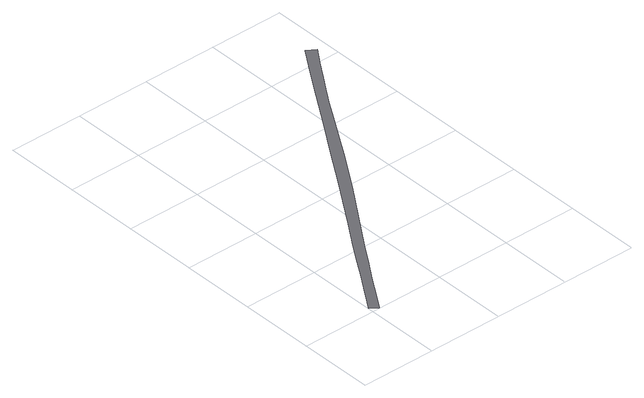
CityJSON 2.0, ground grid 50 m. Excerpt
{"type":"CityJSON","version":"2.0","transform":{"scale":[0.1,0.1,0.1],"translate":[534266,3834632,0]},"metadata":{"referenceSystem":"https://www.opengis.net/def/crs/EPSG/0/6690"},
"CityObjects":{
"road1":{"type":"Road","attributes":{"RoadStructureAttribute.sectionType":"1"},"geometry":[{"type":"MultiSurface","lod":"1","boundaries":[[[0,1,2,3,4,5,6,7,8,9,10,11,12,13,14,15,16,17,18,19,20,21,22,23,24,25,26,27,28,29,30,31]]]}]}
},
"vertices":[
[1369,2134,0],[1246,1947,0],[1132,1772,0],[980,1537,0],[830,1304,0],[679,1070,0],[577,915,0],[455,730,0],[332,545,0],[251,420,0],[172,298,0],[93,175,0],[39,93,0],[3,40,0],[55,4,0],[109,89,0],[210,244,0],[301,381,0],[385,507,0],[624,857,0],[703,974,0],[775,1084,0],[829,1167,0],[878,1244,0],[958,1372,0],[1085,1578,0],[1144,1673,0],[1191,1745,0],[1211,1776,0],[1272,1868,0],[1356,1991,0],[1428,2096,0]
]}
